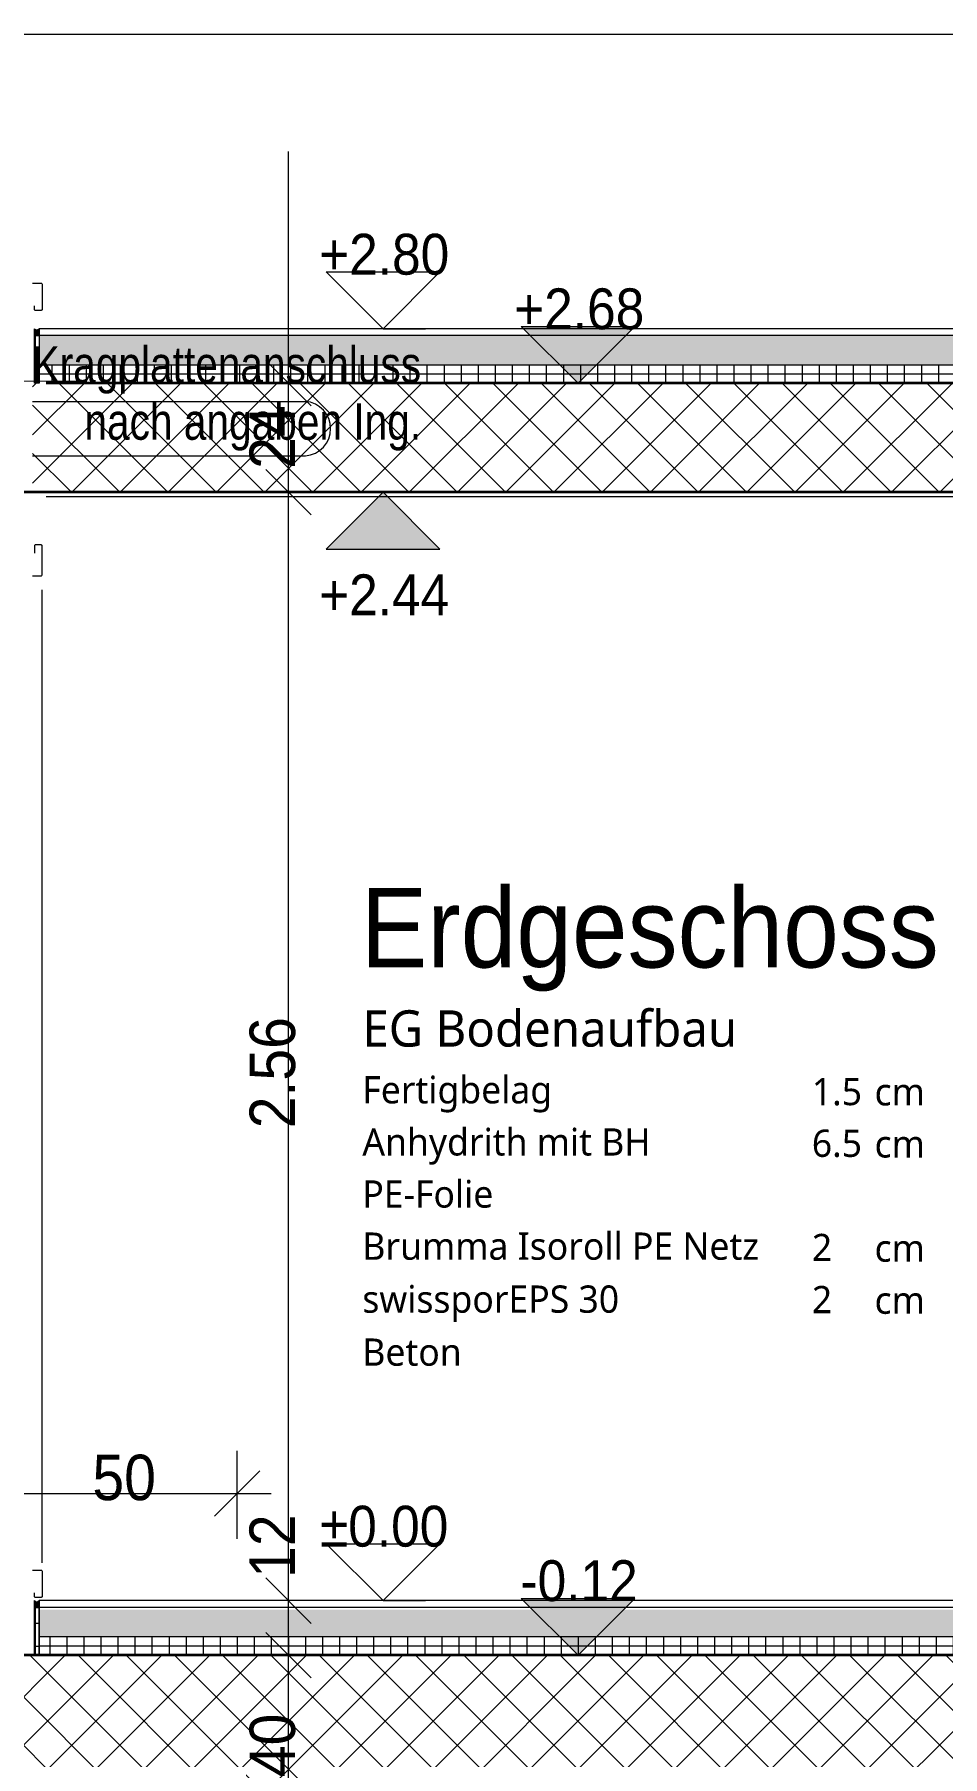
# Model space of a CAD drawing. Header units: metres. Extents: x -0.64 to 0.89, y -0.01 to 0.61.
# Drawn here: x 0.3265 to 0.3665, y 0.5182 to 0.594 of the extents above; entities that cross this region are included whole.
import ezdxf
from ezdxf.xclip import XClip

# ---------------------------------------------------------------- set-up
doc = ezdxf.new("R2010")
doc.units = ezdxf.units.M
doc.header["$MEASUREMENT"] = 0
doc.header["$XCLIPFRAME"] = 0
for name, color, linetype in [('010 Aussenwände', 7, 'Continuous'), ('011_Stift 1.Grau', 7, 'Continuous'), ('011_Stift 1.Grau Neu', 7, 'Continuous'), ('011_Stift 1.Grau Schichttrennlinien', 7, 'Continuous'), ('011_Stift 2.Gelb', 7, 'Continuous'), ('013 Fenster', 7, 'Continuous'), ('030 Bodenaufbauten', 7, 'Continuous'), ('030 Bodenaufbauten Bauteilschraffuren', 7, 'Continuous'), ('030 Bodenaufbauten Schichttrennlinien', 7, 'Continuous'), ('035 Decken', 7, 'Continuous'), ('035 Decken Bauteilschraffuren', 7, 'Continuous'), ('035 Decken Schichttrennlinien', 7, 'Continuous'), ('060 Möbel Einbau', 7, 'Continuous'), ('120 Bemassungen Detail', 7, 'Continuous'), ('170 Beschriftungen Detail', 7, 'Continuous'), ('255 Plangrafiken', 7, 'Continuous'), ('255 Plangrafiken Bauteilschraffuren', 7, 'Continuous'), ('910 Layout Planrahmen', 7, 'Continuous'), ('915 Layout Zeichnungen Neu', 7, 'Continuous')]:
    doc.layers.add(name, color=color, linetype=linetype)
doc.styles.add('ERSTELLTER_STIL_3', font='Arial.ttf', dxfattribs={"width": 0.8})
doc.styles.add('ERSTELLTER_STIL_4', font='')
doc.styles.add('ERSTELLTER_STIL_5', font='Arial.ttf', dxfattribs={"width": 0.9})
doc.styles.get('ERSTELLTER_STIL_4').set_extended_font_data('Noto Sans')
doc.linetypes.add('Bitumen - 1-Lag. 3cm', pattern='A,0,[5,51.6.4.1 Schutzraum1.Shx,S=7.93651e-06,R=0,X=0,Y=0],-0.001,0', length=0.001)
pattern_1 = [(0, (-3.2314199, 0.5250452), (0, 0.001), [])]
pattern_2 = [(90, (0.7434548, 0.5254451), (-0.00075, 0), [])]
pattern_3 = [(45, (-3.2314199, 0.5270452), (-0.0006363961, 0.0006363961), [0, -0.0006, 0, -0.0009]), (110, (-3.2294199, 0.5270452), (0.00084572336, 0.00030781813), [0, -0.00044, 0, -0.00076])]
pattern_4 = [(90, (0.7450548, 0.5254451), (-0.00075, 0), [])]
pattern_5 = [(45, (-3.2314199, 0.5250452), (-0.0010606602, 0.0010606602), []), (135, (-3.2314199, 0.5250452), (0.0010606602, 0.0010606602), [])]

# ---------------------------------------------------------------- blocks, each defined once
blk = doc.blocks.new('Zeichnung_4_3', base_point=(-3.23142, 0.525045))
at = {"layer": '013 Fenster', "linetype": 'Continuous', "lineweight": 0, "true_color": 0x2f2f2f}
for points in [[(0.326721, 0.580744), (0.326721, 0.581044, -0.458486), (0.326521, 0.581044), (0.326521, 0.580744)], [(0.326721, 0.524744), (0.326721, 0.525044, -0.458486), (0.326521, 0.525044), (0.326521, 0.524744)]]:
    blk.add_hatch(color=250, dxfattribs=at).paths.add_polyline_path(points)
at = {"layer": '030 Bodenaufbauten Bauteilschraffuren', "linetype": 'Continuous', "lineweight": 0, "true_color": 0x000000}
h = blk.add_hatch(dxfattribs=at)
h.set_pattern_fill('Unterlagsboden_0003', color=18, style=0, pattern_type=2)
h.set_pattern_definition(pattern_3)
h.paths.add_polyline_path([(0.383284, 0.580745), (0.326721, 0.580745), (0.326721, 0.579445), (0.383284, 0.579445)])
h = blk.add_hatch(dxfattribs=at)
h.set_pattern_fill('Dämmstoff__allgemein_ver_33', color=18, style=0, pattern_type=2)
h.set_pattern_definition(pattern_4)
h.paths.add_polyline_path([(0.383284, 0.579445), (0.326721, 0.579445), (0.326721, 0.579045), (0.383284, 0.579045)])
h = blk.add_hatch(dxfattribs=at)
h.set_pattern_fill('Dämmstoff__allgemein_ver_33', color=18, style=0, pattern_type=2)
h.set_pattern_definition(pattern_4)
h.paths.add_polyline_path([(0.383284, 0.579045), (0.326721, 0.579045), (0.327042, 0.578645), (0.383284, 0.578645)])
at = {"layer": '035 Decken Bauteilschraffuren', "linetype": 'Continuous', "lineweight": 0, "true_color": 0x000000}
h = blk.add_hatch(dxfattribs=at)
h.set_pattern_fill('Beton_0003', color=18, style=0, pattern_type=2)
h.set_pattern_definition(pattern_5)
h.paths.add_polyline_path([(0.326442, 0.573844), (0.383284, 0.573845), (0.383284, 0.578645), (0.326442, 0.57864)])
h = blk.add_hatch(dxfattribs=at)
h.set_pattern_fill('Unterlagsboden_0003', color=18, style=0, pattern_type=2)
h.set_pattern_definition(pattern_3)
h.paths.add_polyline_path([(0.383284, 0.524645), (0.326721, 0.524645), (0.326721, 0.523445), (0.383284, 0.523445)])
h = blk.add_hatch(dxfattribs=at)
h.set_pattern_fill('Dämmstoff__allgemein_ver_33', color=18, style=0, pattern_type=2)
h.set_pattern_definition(pattern_2)
h.paths.add_polyline_path([(0.383284, 0.523445), (0.326721, 0.523445), (0.326721, 0.523045), (0.383284, 0.523045)])
h = blk.add_hatch(dxfattribs=at)
h.set_pattern_fill('Beton_0003', color=18, style=0, pattern_type=2)
h.set_pattern_definition(pattern_5)
h.paths.add_polyline_path([(0.28945, 0.519525), (0.28946, 0.468845), (0.29546, 0.468845), (0.29546, 0.510345), (0.335442, 0.510345), (0.335442, 0.514645), (0.35716, 0.514645), (0.35716, 0.468845), (0.36316, 0.468845), (0.36316, 0.517045), (0.383284, 0.517045), (0.383284, 0.522645), (0.325442, 0.522645), (0.32545, 0.521065), (0.290465, 0.52054)])
h = blk.add_hatch(dxfattribs=at)
h.set_pattern_fill('Dämmstoff__allgemein_ver_33', color=18, style=0, pattern_type=2)
h.set_pattern_definition(pattern_2)
h.paths.add_polyline_path([(0.383284, 0.523045), (0.326721, 0.523045), (0.326721, 0.522645), (0.383284, 0.522645)])
at = {"layer": '120 Bemassungen Detail', "linetype": 'Continuous', "lineweight": 0, "true_color": 0x000000}
for points in [[(0.350437, 0.57864), (0.352937, 0.58114), (0.347937, 0.58114)], [(0.341856, 0.573845), (0.339356, 0.571345), (0.344356, 0.571345)], [(0.350437, 0.522645), (0.352937, 0.525145), (0.347937, 0.525145)]]:
    blk.add_hatch(color=18, dxfattribs=at).paths.add_polyline_path(points)
at = {"layer": '255 Plangrafiken Bauteilschraffuren', "linetype": 'Continuous', "lineweight": 13}
h = blk.add_hatch(dxfattribs=at)
h.set_pattern_fill('Dämmung_H_1_mm_0003', style=0, pattern_type=2)
h.set_pattern_definition(pattern_1)
h.paths.add_polyline_path([(0.326521, 0.580744), (0.326521, 0.578645), (0.326721, 0.578645), (0.326721, 0.580744)])
h = blk.add_hatch(dxfattribs=at)
h.set_pattern_fill('Dämmung_H_1_mm_0003', style=0, pattern_type=2)
h.set_pattern_definition(pattern_1)
h.paths.add_polyline_path([(0.326521, 0.524744), (0.326521, 0.522645), (0.326721, 0.522645), (0.326721, 0.524744)])
at = {"layer": '010 Aussenwände', "color": 7, "linetype": 'Continuous', "lineweight": 13, "ltscale": 1000}
blk.add_line((0.383284, 0.573645), (0.327042, 0.573645), dxfattribs=at)
at = {"layer": '011_Stift 1.Grau', "color": 7, "linetype": 'Bitumen - 1-Lag. 3cm', "lineweight": 13, "ltscale": 1000, "flags": 128}
for points in [[(0.326551, 0.580747), (0.326551, 0.578671)], [(0.325423, 0.578741), (0.328811, 0.578744)], [(0.326551, 0.524747), (0.326551, 0.522671)], [(0.325442, 0.52267), (0.32883, 0.522674)]]:
    blk.add_lwpolyline(points, dxfattribs=at)
at = {"layer": '011_Stift 1.Grau Neu', "color": 7, "linetype": 'Continuous', "lineweight": 13, "ltscale": 1000, "flags": 128}
for points in [[(0.326441, 0.58305), (0.326824, 0.58305, -0.339454), (0.326861, 0.583002), (0.326861, 0.5819, -0.414214), (0.326811, 0.58185), (0.326554, 0.58185, -0.41166), (0.326524, 0.58188), (0.326521, 0.58205)], [(0.326441, 0.570164), (0.326824, 0.570164, 0.339454), (0.326861, 0.570213), (0.326861, 0.571474, 0.414214), (0.326811, 0.571524), (0.326554, 0.571524, 0.41166), (0.326524, 0.571495), (0.326521, 0.571164)], [(0.326441, 0.526388), (0.326824, 0.526388, -0.339454), (0.326861, 0.52634), (0.326861, 0.525238, -0.414214), (0.326811, 0.525188), (0.326554, 0.525188, -0.41166), (0.326524, 0.525218), (0.326521, 0.525388)]]:
    blk.add_lwpolyline(points, format="xyb", dxfattribs=at)
at = {"layer": '011_Stift 1.Grau Schichttrennlinien', "color": 7, "linetype": 'Continuous', "lineweight": 13, "ltscale": 1000, "flags": 128}
for points in [[(0.326442, 0.577845), (0.328841, 0.577845), (0.338442, 0.577845)], [(0.326442, 0.575445), (0.328841, 0.575445), (0.338442, 0.575445)]]:
    blk.add_lwpolyline(points, dxfattribs=at)
at = {"layer": '011_Stift 1.Grau Schichttrennlinien', "color": 7, "linetype": 'Continuous', "lineweight": 13, "ltscale": 1000}
blk.add_arc((0.338347, 0.576645), 0.001204, 274.52616, 85.47384, dxfattribs=at)
at = {"layer": '011_Stift 2.Gelb', "color": 7, "linetype": 'Continuous', "lineweight": 13, "ltscale": 1000}
blk.add_line((0.326721, 0.522645), (0.326721, 0.525044), dxfattribs=at)
at = {"layer": '013 Fenster', "color": 7, "linetype": 'Continuous', "lineweight": 13, "ltscale": 1000, "flags": 128}
for points in [[(0.326721, 0.580744), (0.326521, 0.580744), (0.326521, 0.581044, 0.458486), (0.326721, 0.581044)], [(0.326721, 0.524744), (0.326521, 0.524744), (0.326521, 0.525044, 0.458486), (0.326721, 0.525044)]]:
    blk.add_lwpolyline(points, format="xyb", close=True, dxfattribs=at)
at = {"layer": '030 Bodenaufbauten', "color": 7, "linetype": 'Continuous', "lineweight": 20, "ltscale": 1000}
blk.add_line((0.383284, 0.581045), (0.326721, 0.581045), dxfattribs=at)
at = {"layer": '030 Bodenaufbauten Schichttrennlinien', "color": 7, "linetype": 'Continuous', "lineweight": 13, "ltscale": 1000}
for p, q in [((0.383284, 0.580745), (0.326721, 0.580745)), ((0.383284, 0.579445), (0.326721, 0.579445)), ((0.383284, 0.579045), (0.326721, 0.579045))]:
    blk.add_line(p, q, dxfattribs=at)
at = {"layer": '035 Decken', "color": 7, "linetype": 'Continuous', "lineweight": 35, "ltscale": 1000}
blk.add_line((0.383284, 0.573845), (0.324913, 0.573844), dxfattribs=at)
at = {"layer": '035 Decken', "color": 7, "linetype": 'Continuous', "lineweight": 20, "ltscale": 1000}
blk.add_line((0.383284, 0.525045), (0.326721, 0.525044), dxfattribs=at)
at = {"layer": '035 Decken', "color": 7, "linetype": 'Continuous', "lineweight": 13, "ltscale": 1000}
blk.add_line((0.383284, 0.524745), (0.326721, 0.524744), dxfattribs=at)
at = {"layer": '035 Decken Schichttrennlinien', "color": 7, "linetype": 'Continuous', "lineweight": 13, "ltscale": 1000}
for p, q in [((0.383284, 0.523445), (0.326721, 0.523445)), ((0.383284, 0.523045), (0.326721, 0.523045))]:
    blk.add_line(p, q, dxfattribs=at)
at = {"layer": '035 Decken Schichttrennlinien', "color": 7, "linetype": 'Continuous', "lineweight": 35, "ltscale": 1000, "flags": 128}
for points in [[(0.383284, 0.578645), (0.327042, 0.578645)], [(0.383284, 0.522645), (0.325442, 0.522645)]]:
    blk.add_lwpolyline(points, dxfattribs=at)
at = {"layer": '120 Bemassungen Detail', "color": 7, "linetype": 'Continuous', "lineweight": 13, "ltscale": 1000}
for p, q in [((0.337697, 0.578645), (0.337697, 0.588847)), ((0.341856, 0.581045), (0.339356, 0.583545)), ((0.339356, 0.583545), (0.344356, 0.583545)), ((0.344356, 0.583545), (0.341856, 0.581045)), ((0.341856, 0.581045), (0.339856, 0.581045)), ((0.341856, 0.581045), (0.343731, 0.581045)), ((0.350437, 0.57864), (0.347937, 0.58114)), ((0.347937, 0.58114), (0.352937, 0.58114)), ((0.352937, 0.58114), (0.350437, 0.57864)), ((0.336697, 0.579645), (0.338697, 0.577645)), ((0.339572, 0.578645), (0.335697, 0.578645)), ((0.337697, 0.573844), (0.337697, 0.578645)), ((0.350437, 0.57864), (0.348437, 0.57864)), ((0.350437, 0.57864), (0.352312, 0.57864)), ((0.336697, 0.574844), (0.338697, 0.572844)), ((0.339572, 0.573844), (0.335697, 0.573844)), ((0.337697, 0.522645), (0.337697, 0.573844)), ((0.341856, 0.573845), (0.339356, 0.571345)), ((0.341856, 0.573845), (0.339856, 0.573845)), ((0.341856, 0.573845), (0.343731, 0.573845)), ((0.344356, 0.571345), (0.341856, 0.573845)), ((0.339356, 0.571345), (0.344356, 0.571345)), ((0.335442, 0.527759), (0.335442, 0.531634)), ((0.334442, 0.528759), (0.336442, 0.530759)), ((0.325442, 0.529759), (0.335442, 0.529759)), ((0.335442, 0.529759), (0.336942, 0.529759)), ((0.341856, 0.525045), (0.339356, 0.527545)), ((0.339356, 0.527545), (0.344356, 0.527545)), ((0.344356, 0.527545), (0.341856, 0.525045)), ((0.337697, 0.525045), (0.337697, 0.526545)), ((0.338697, 0.524045), (0.336697, 0.526045)), ((0.339572, 0.525045), (0.335697, 0.525045)), ((0.337697, 0.522645), (0.337697, 0.525045)), ((0.341856, 0.525045), (0.339856, 0.525045)), ((0.341856, 0.525045), (0.343731, 0.525045)), ((0.350437, 0.522645), (0.347937, 0.525145)), ((0.347937, 0.525145), (0.352937, 0.525145)), ((0.352937, 0.525145), (0.350437, 0.522645)), ((0.336697, 0.523645), (0.338697, 0.521645)), ((0.336697, 0.523645), (0.338697, 0.521645)), ((0.339572, 0.522645), (0.335697, 0.522645)), ((0.339572, 0.522645), (0.335697, 0.522645)), ((0.337697, 0.514645), (0.337697, 0.522645)), ((0.337697, 0.521145), (0.337697, 0.522645)), ((0.350437, 0.522645), (0.348437, 0.522645)), ((0.350437, 0.522645), (0.352312, 0.522645))]:
    blk.add_line(p, q, dxfattribs=at)
at = {"layer": '255 Plangrafiken', "color": 7, "linetype": 'Continuous', "lineweight": 13, "ltscale": 1000, "flags": 128}
for points in [[(0.326521, 0.580744), (0.326721, 0.580744), (0.326721, 0.578645), (0.326521, 0.578645)], [(0.326521, 0.524744), (0.326721, 0.524744), (0.326721, 0.522645), (0.326521, 0.522645)]]:
    blk.add_lwpolyline(points, close=True, dxfattribs=at)
at = {"layer": '915 Layout Zeichnungen Neu', "color": 253, "linetype": 'Continuous', "lineweight": 13, "ltscale": 1000, "true_color": 0x9f9f9f}
blk.add_line((0.326861, 0.526704), (0.326861, 0.569552), dxfattribs=at)
at = {"layer": '060 Möbel Einbau', "color": 7, "linetype": 'Continuous', "lineweight": 13, "attachment_point": 1, "style": 'ERSTELLTER_STIL_4'}
for s, insert, char_height in [('\\A1;{\\pql;\\fNoto Sans|b0|i0|c0|p0;\\W1.000000;EG Bodenaufbau }', (0.340947, 0.551036), 0.0016), ('\\A1;{\\pql;\\fNoto Sans|b0|i0|c0|p0;\\W1.000000;Fertigbelag}', (0.340947, 0.548136), 0.0012), ('\\A1;{\\pql;\\fNoto Sans|b0|i0|c0|p0;\\W1.000000;1.5}', (0.360724, 0.548058), 0.0012), ('\\A1;{\\pql;\\fNoto Sans|b0|i0|c0|p0;\\W1.000000;cm}', (0.363484, 0.548048), 0.0012), ('\\A1;{\\pql;\\fNoto Sans|b0|i0|c0|p0;\\W1.000000;Anhydrith mit BH}', (0.340947, 0.545841), 0.0012), ('\\A1;{\\pql;\\fNoto Sans|b0|i0|c0|p0;\\W1.000000;6.5}', (0.360724, 0.545781), 0.0012), ('\\A1;{\\pql;\\fNoto Sans|b0|i0|c0|p0;\\W1.000000;cm}', (0.363484, 0.545754), 0.0012), ('\\A1;{\\pql;\\fNoto Sans|b0|i0|c0|p0;\\W1.000000;PE-Folie}', (0.340947, 0.543547), 0.0012), ('\\A1;{\\pql;\\fNoto Sans|b0|i0|c0|p0;\\W1.000000;Brumma Isoroll PE Netz}', (0.340947, 0.541253), 0.0012), ('\\A1;{\\pql;\\fNoto Sans|b0|i0|c0|p0;\\W1.000000;2}', (0.360724, 0.541193), 0.0012), ('\\A1;{\\pql;\\fNoto Sans|b0|i0|c0|p0;\\W1.000000;cm}', (0.363484, 0.541166), 0.0012), ('\\A1;{\\pql;\\fNoto Sans|b0|i0|c0|p0;\\W1.000000;swissporEPS 30}', (0.340947, 0.53892), 0.0012), ('\\A1;{\\pql;\\fNoto Sans|b0|i0|c0|p0;\\W1.000000;2}', (0.360724, 0.538899), 0.0012), ('\\A1;{\\pql;\\fNoto Sans|b0|i0|c0|p0;\\W1.000000;cm}', (0.363484, 0.538872), 0.0012), ('\\A1;{\\pql;\\fNoto Sans|b0|i0|c0|p0;\\W1.000000;Beton }', (0.340947, 0.536587), 0.0012)]:
    blk.add_mtext(s, dxfattribs=dict(at, insert=insert, char_height=char_height))
at = {"layer": '120 Bemassungen Detail', "color": 7, "linetype": 'Continuous', "lineweight": 13, "attachment_point": 7, "style": 'ERSTELLTER_STIL_5'}
for s, insert, char_height in [('\\A1;{\\pql;\\fArial|b0|i0|c0|p0;\\W0.900000;+2.80}', (0.339045, 0.583398), 0.0018), ('\\A1;{\\pql;\\fArial|b0|i0|c0|p0;\\W0.900000;+2.68}', (0.347626, 0.580993), 0.0018), ('\\A1;{\\pql;\\fArial|b0|i0|c0|p0;\\W0.900000;+2.44}', (0.339045, 0.568428), 0.0018), ('\\A1;{\\pql;\\fArial|b0|i0|c0|p0;\\W0.900000;Erdgeschoss}', (0.340874, 0.551865), 0.0035), ('\\A1;{\\pql;\\fArial|b0|i0|c0|p0;\\W0.900000;50}', (0.329069, 0.52944), 0.002), ('\\A1;{\\pql;\\fArial|b0|i0|c0|p0;\\W0.900000;±0.00}', (0.339084, 0.527397), 0.0018), ('\\A1;{\\pql;\\fArial|b0|i0|c0|p0;\\W0.900000;-0.12}', (0.347905, 0.524998), 0.0018)]:
    blk.add_mtext(s, dxfattribs=dict(at, insert=insert, char_height=char_height))
at = {"layer": '120 Bemassungen Detail', "color": 7, "linetype": 'Continuous', "lineweight": 13, "char_height": 0.002, "attachment_point": 7, "rotation": 90, "style": 'ERSTELLTER_STIL_5'}
for s, insert in [('\\A1;{\\pql;\\fArial|b0|i0|c0|p0;\\W0.900000;24}', (0.337982, 0.574872)), ('\\A1;{\\pql;\\fArial|b0|i0|c0|p0;\\W0.900000;2.56}', (0.338016, 0.545842)), ('\\A1;{\\pql;\\fArial|b0|i0|c0|p0;\\W0.900000;12}', (0.337982, 0.526045)), ('\\A1;{\\pql;\\fArial|b0|i0|c0|p0;\\W0.900000;40}', (0.338016, 0.517272))]:
    blk.add_mtext(s, dxfattribs=dict(at, insert=insert))
at = {"layer": '170 Beschriftungen Detail', "color": 7, "linetype": 'Continuous', "lineweight": 13, "insert": (0.343532, 0.575672), "char_height": 0.0016, "width": 0.01769853, "attachment_point": 9, "line_spacing_factor": 0.939823, "style": 'ERSTELLTER_STIL_3'}
blk.add_mtext('\\A1;{\\pqr;\\fArial|b0|i0|c0|p0;\\W0.800000;Kragplattenanschluss nach angaben Ing.}', dxfattribs=at)

msp = doc.modelspace()

# ---------------------------------------------------------------- linework, layer by layer
at = {"layer": '910 Layout Planrahmen', "color": 7, "linetype": 'Continuous', "lineweight": 13, "ltscale": 1000}
msp.add_line((0.424, 0.594), (0.005, 0.594), dxfattribs=at)

# ---------------------------------------------------------------- block references
at = {"layer": '011_Stift 1.Grau', "color": 7, "linetype": 'Continuous', "lineweight": 13, "ltscale": 1000}
ref = msp.add_blockref('Zeichnung_4_3', (-3.23142, 0.525045), dxfattribs=at)
XClip(ref).set_block_clipping_path([(0.2415876712, 0.4461899202), (0.383283947, 0.5888474518)])

doc.saveas('drawing.dxf')
